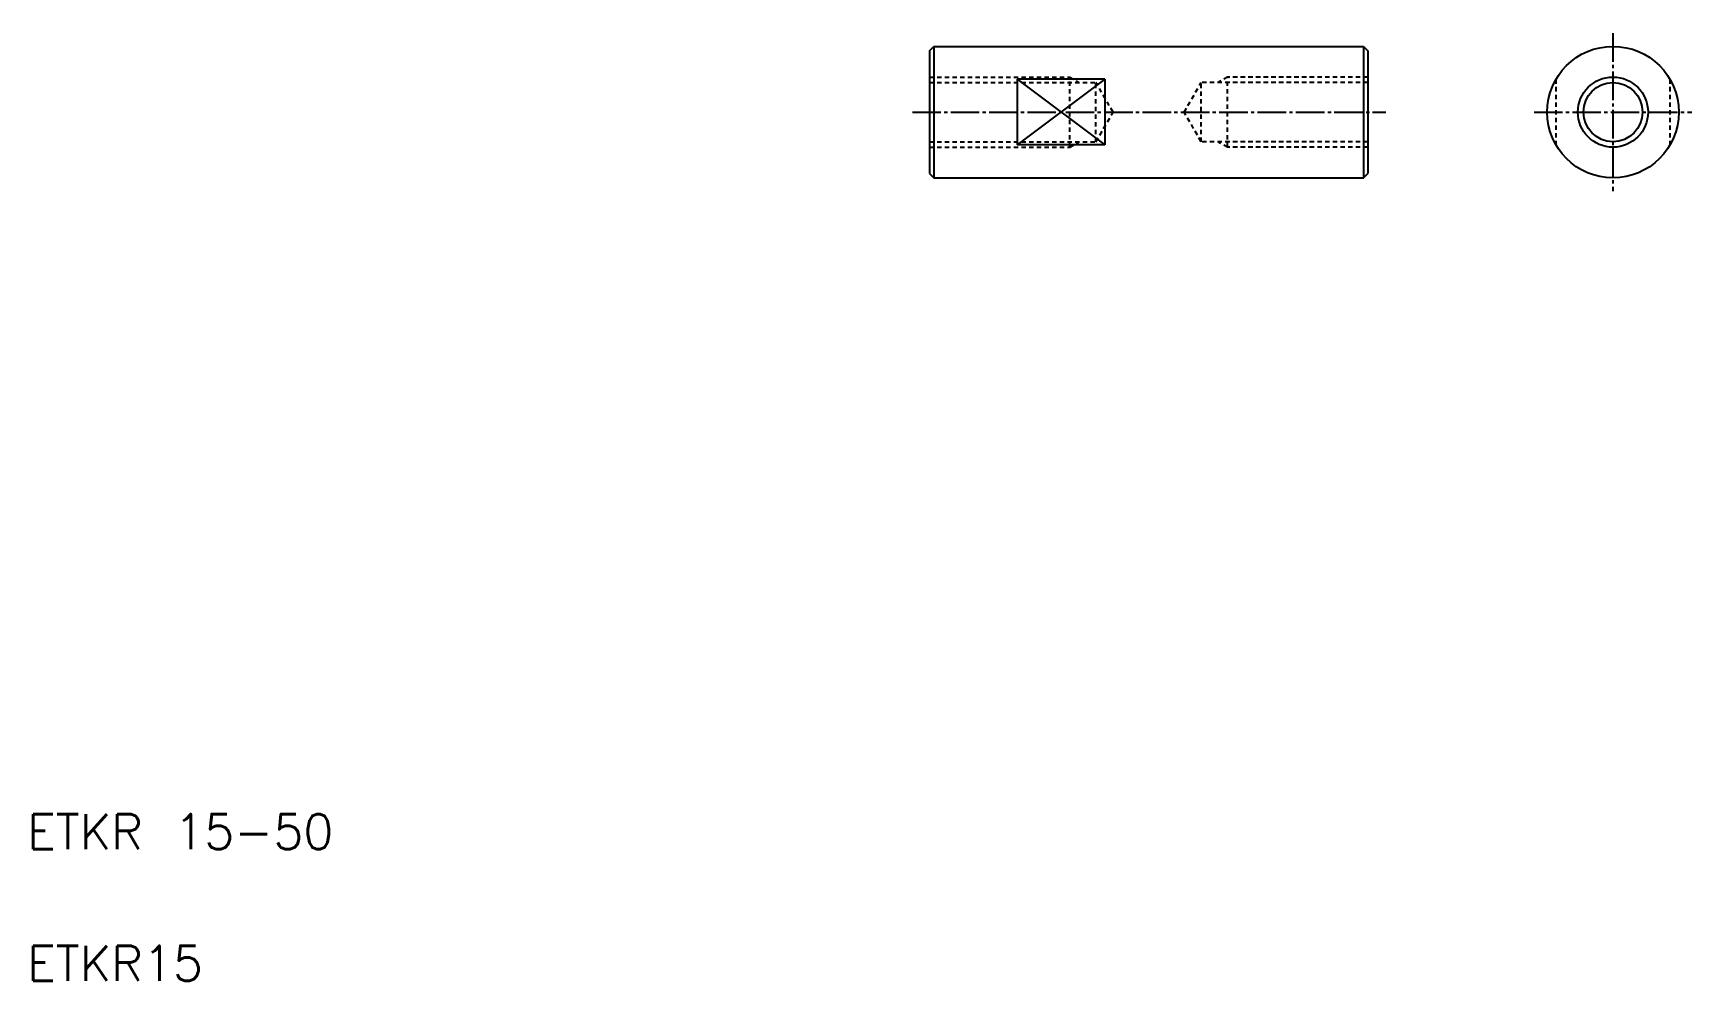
# Model space of a CAD drawing. Extents: x 11 to 200, y 10 to 118.
import ezdxf

# ---------------------------------------------------------------- set-up
doc = ezdxf.new("R2010")
doc.units = 0
doc.header["$LTSCALE"] = 0.25
doc.linetypes.add('CENTER', pattern=[17.5, 13, -1.5, 1.5, -1.5])
doc.linetypes.add('DASHED', pattern=[3.5, 2, -1.5])
doc.layers.get('0').update_dxf_attribs({"linetype": 'CONTINUOUS'})
doc.layers.add('CENTER', color=1, linetype='CENTER')
doc.styles.get("Standard").update_dxf_attribs({"font": 'txt', "bigfont": 'BIGFONT'})

msp = doc.modelspace()

# ---------------------------------------------------------------- linework, layer by layer
at = {"linetype": 'CONTINUOUS'}
for p, q in [((112.92, 116.03), (113.42, 116.53)), ((112.92, 116.03), (112.92, 102.03)), ((113.42, 116.53), (162.42, 116.53)), ((113.42, 116.53), (113.42, 101.53)), ((162.42, 116.53), (162.42, 101.53)), ((162.42, 116.53), (162.92, 116.03)), ((162.92, 116.03), (162.92, 102.03)), ((122.92, 112.77), (122.92, 105.29)), ((132.92, 112.77), (132.92, 105.29)), ((112.92, 102.03), (113.42, 101.53)), ((113.42, 101.53), (162.42, 101.53)), ((162.42, 101.53), (162.92, 102.03))]:
    msp.add_line(p, q, dxfattribs=at)
at = {"color": 3, "linetype": 'DASHED'}
for p, q in [((112.92, 113.03), (128.92, 113.03)), ((112.92, 112.4), (131.92, 112.4)), ((128.92, 105.03), (128.92, 113.03)), ((128.92, 113.03), (130.01, 112.4)), ((131.92, 105.65), (131.92, 112.4)), ((133.87, 109.03), (131.92, 112.4)), ((141.98, 109.03), (143.92, 112.4)), ((162.92, 112.4), (143.92, 112.4)), ((143.92, 105.65), (143.92, 112.4)), ((146.92, 113.03), (145.84, 112.4)), ((162.92, 113.03), (146.92, 113.03)), ((146.92, 105.03), (146.92, 113.03)), ((184.39, 112.77), (184.39, 105.29)), ((197.39, 112.77), (197.39, 105.29)), ((131.92, 105.65), (133.87, 109.03)), ((143.92, 105.65), (141.98, 109.03)), ((112.92, 105.65), (131.92, 105.65)), ((112.92, 105.03), (128.92, 105.03)), ((128.92, 105.03), (130.01, 105.65)), ((162.92, 105.65), (143.92, 105.65)), ((146.92, 105.03), (145.84, 105.65)), ((162.92, 105.03), (146.92, 105.03))]:
    msp.add_line(p, q, dxfattribs=at)
at = {"color": 3}
for p, q in [((122.92, 112.77), (132.92, 105.29)), ((132.92, 112.77), (122.92, 105.29))]:
    msp.add_line(p, q, dxfattribs=at)
for p, q in [((132.92, 112.77), (122.92, 112.77)), ((162.92, 112.53), (162.92, 112.53)), ((162.92, 109.03), (162.92, 109.03)), ((132.92, 105.29), (122.92, 105.29))]:
    msp.add_line(p, q)
at = {"linetype": 'CONTINUOUS'}
msp.add_circle((190.89, 109.03), 7.5, dxfattribs=at)
at = {"color": 3}
msp.add_circle((190.89, 109.03), 4, dxfattribs=at)
msp.add_circle((190.89, 109.03), 3.37)
at = {"layer": 'CENTER', "color": 1, "linetype": 'CENTER'}
for p, q in [((190.89, 118.03), (190.89, 100.03)), ((110.98, 109.03), (164.99, 109.03)), ((181.89, 109.03), (199.89, 109.03))]:
    msp.add_line(p, q, dxfattribs=at)

# ---------------------------------------------------------------- texts
for s, p in [('ETKR 15-50', (10, 25)), ('ETKR15', (10, 10))]:
    msp.add_text(s, height=4).set_placement(p)

doc.saveas('drawing.dxf')
